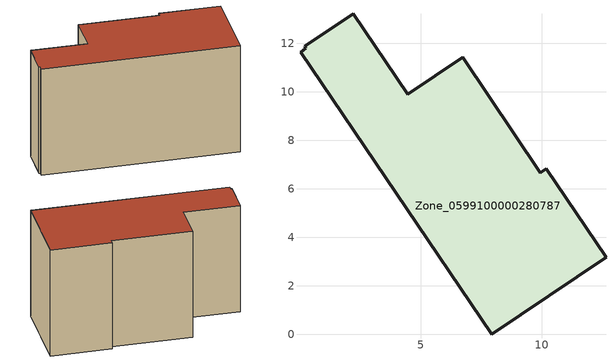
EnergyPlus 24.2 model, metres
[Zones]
Zone_0599100000280787
 floor ground (C_G): 0.28,11.78 0.22,11.86 2.22,13.22 4.47,9.9 6.73,11.43 9.94,6.66 10.17,6.82 12.64,3.19 7.94,0 0.05,11.63 z0
 wall outside (C_F): 12.64,3.19 10.17,6.82 9.94,6.66 6.73,11.43 4.47,9.9 2.22,13.22 0.22,11.86 0.28,11.78 0.05,11.63 7.94,0 12.64,3.19 z0:8.36
 roof outside (C_R): 0.28,11.78 0.05,11.63 7.94,0 12.64,3.19 10.17,6.82 9.94,6.66 6.73,11.43 4.47,9.9 2.22,13.22 0.22,11.86 z8.36
[BUILDING]
Pand.0599100000280787: North Axis=0; Terrain=City; Loads Convergence Tolerance Value=0.04; Temperature Convergence Tolerance Value=0.4; Solar Distribution=FullExterior; Maximum Number of Warmup Days=25; Minimum Number of Warmup Days=1
[Site:Location]
Rotterdam.The.Hague.AP_ZH_NLD Design_Conditions: Latitude=51.96; Longitude=4.45; Time Zone=1; Elevation=-4.5
[SITE:GROUNDTEMPERATURE:BUILDINGSURFACE]
18, 18, 18, 18, 18, 18, 18, 18, 18, 18, 18, 18
[MATERIAL] Thermal Absorptance=0.9; Solar Absorptance=0.7; Visible Absorptance=0.7
Name | Roughness | Thickness | Conductivity | Density | Specific Heat
G.TI.1975-1991 | MediumSmooth | 0.15 | 0.288461 | 540 | 1210
F.TI.1975-1991 | Rough | 0.3 | 0.230769 | 1920 | 840
R.TI.1975-1991 | MediumRough | 0.2 | 0.153846 | 1500 | 1000
[CONSTRUCTION]
C_G: G.TI.1975-1991
C_F: F.TI.1975-1991
C_R: R.TI.1975-1991
[ZONE]
Zone_0599100000280787: Type=1; Multiplier=1; Ceiling Height=Autocalculate; Volume=Autocalculate; Floor Area=autocalculate; Part of Total Floor Area=Yes
[ZONEINFILTRATION:DESIGNFLOWRATE]
Infil_Zone_0599100000280787: Zone or ZoneList or Space or SpaceList=Zone_0599100000280787; Schedule=AlwaysOn; Design Flow Rate Calculation Method=Flow/Area; Flow Rate per Floor Area=0.003; Constant Term Coefficient=1; Temperature Term Coefficient=0; Velocity Term Coefficient=0; Velocity Squared Term Coefficient=0
[HVACTEMPLATE:ZONE:IDEALLOADSAIRSYSTEM]
Zone_0599100000280787: Maximum Heating Supply Air Temperature=50; Minimum Cooling Supply Air Temperature=13; Maximum Heating Supply Air Humidity Ratio=0.0156; Minimum Cooling Supply Air Humidity Ratio=0.0077; Heating Limit=NoLimit; Cooling Limit=NoLimit; Dehumidification Control Type=ConstantSensibleHeatRatio; Cooling Sensible Heat Ratio=0.7; Dehumidification Setpoint=60; Humidification Control Type=None; Humidification Setpoint=30; Outdoor Air Method=None; Outdoor Air Flow Rate per Person=0.00944; Outdoor Air Flow Rate per Zone Floor Area=0; Outdoor Air Flow Rate per Zone=0; Demand Controlled Ventilation Type=None; Outdoor Air Economizer Type=NoEconomizer; Heat Recovery Type=None; Sensible Heat Recovery Effectiveness=0.7; Latent Heat Recovery Effectiveness=0.65
[ZONECONTROL:THERMOSTAT]
ThermostatControl_Zone_0599100000280787: Zone or ZoneList=Zone_0599100000280787; Control Type Schedule=DualSetpointControlType; Control 1=Thermostat_Zone_0599100000280787; Temperature Difference Between Cutout And Setpoint=0
[THERMOSTATSETPOINT:DUALSETPOINT]
Thermostat_Zone_0599100000280787: Heating Setpoint Temperature Schedule=HeatingSetpoint_Zone_0599100000280787; Cooling Setpoint Temperature Schedule=CoolingSetpoint_Zone_0599100000280787
[SCHEDULE:COMPACT]
HeatingSetpoint_Zone_0599100000280787: Through: 12/31, For: AllDays, Until: 24:00, 21
CoolingSetpoint_Zone_0599100000280787: Through: 12/31, For: AllDays, Until: 24:00, 24
DualSetpointControlType: Through: 12/31, For: AllDays, Until: 24:00, 4
AlwaysOn: Through: 12/31, For: AllDays, Until: 24:00, 1
